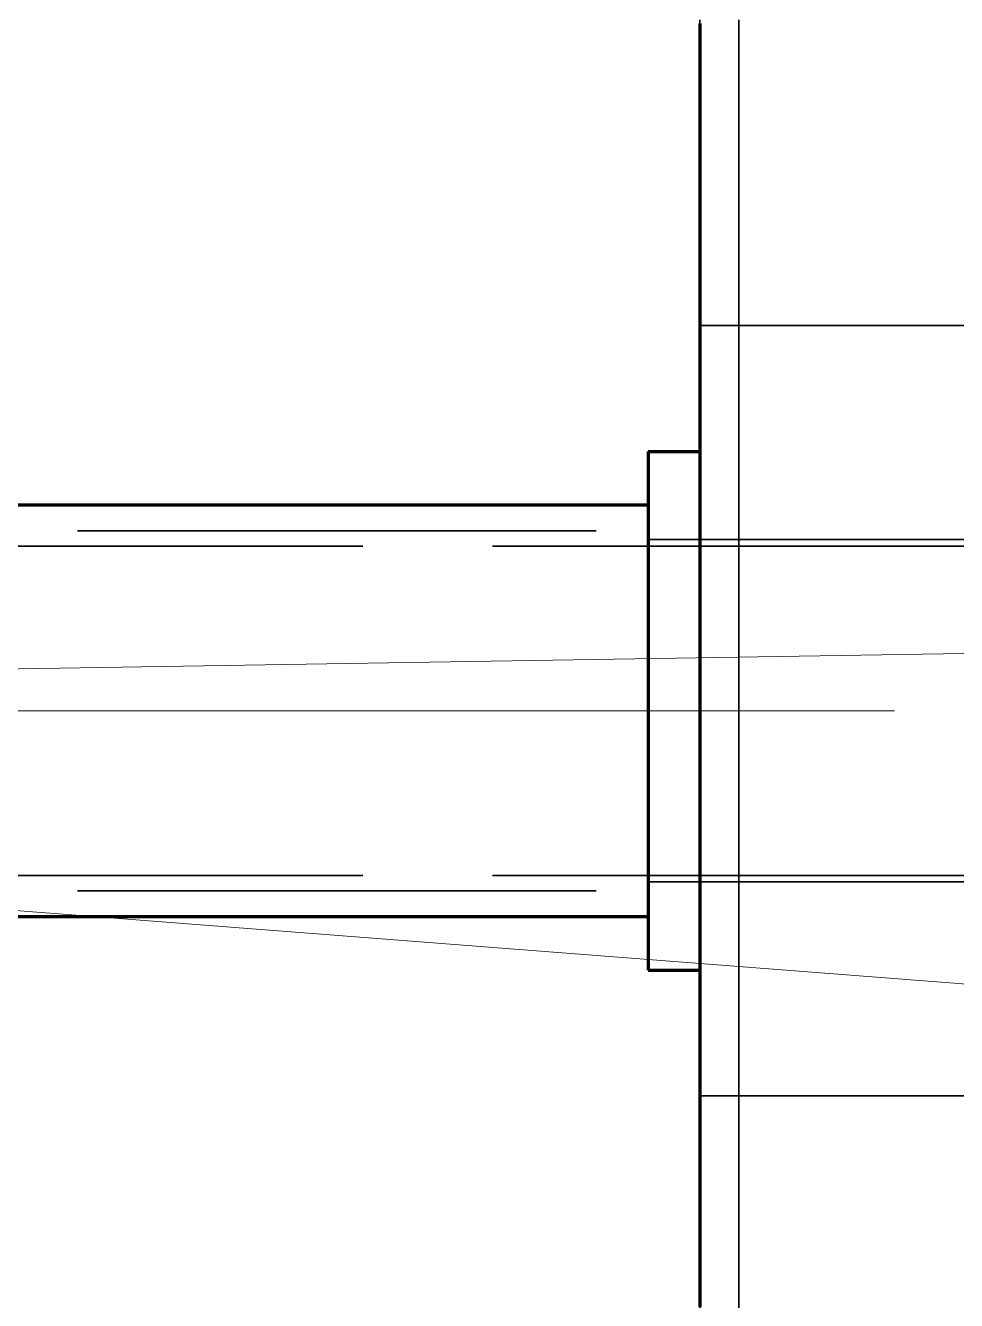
# Model space of a CAD drawing. Header units: millimetres. Extents: x 0 to 2382, y 0 to 420.
# Drawn here: x 176.4 to 183.58, y 225.45 to 235.28 of the extents above; entities that cross this region are included whole.
import ezdxf

# ---------------------------------------------------------------- set-up
doc = ezdxf.new("R2010")
doc.units = ezdxf.units.MM
doc.linetypes.add('IRAM-E-TRAZOS', pattern=[5, 4, -1])
doc.linetypes.add('IRAM-F-TRAZO-PUNTO', pattern=[20, 15, -2, 1, -2])
for name, color, linetype, lineweight in [('01-VISIBLE', 7, 'CONTINUOUS', 70), ('02-OCULTA', 4, 'IRAM-E-TRAZOS', 35), ('03-EJE', 1, 'IRAM-F-TRAZO-PUNTO', 18), ('08-FINA', 5, 'CONTINUOUS', 18)]:
    doc.layers.add(name, color=color, linetype=linetype, lineweight=lineweight)

msp = doc.modelspace()

# ---------------------------------------------------------------- linework, layer by layer
at = {"layer": '01-VISIBLE'}
for p, q in [((181.2, 232), (181.6, 232)), ((131.8, 231.5875), (181.2, 231.5875)), ((131.8, 228.4125), (181.2, 228.4125)), ((181.2, 228), (181.6, 228))]:
    msp.add_line(p, q, dxfattribs=at)
for points in [[(181.6, 235.3), (181.6, 235.2), (181.6, 235.1), (181.6, 235), (181.6, 234.9), (181.6, 234.8), (181.6, 234.7), (181.6, 234.6), (181.6, 234.5), (181.6, 234.4), (181.6, 234.3), (181.6, 234.2), (181.6, 234.1), (181.6, 234), (181.6, 233.9), (181.6, 233.8), (181.6, 233.7), (181.6, 233.6), (181.6, 233.5), (181.6, 233.4), (181.6, 233.3), (181.6, 233.2), (181.6, 233.1), (181.6, 233), (181.6, 232.9), (181.6, 232.8), (181.6, 232.7), (181.6, 232.6), (181.6, 232.5), (181.6, 232.4), (181.6, 232.3), (181.6, 232.2), (181.6, 232.1), (181.6, 232), (181.6, 231.9), (181.6, 231.8), (181.6, 231.7), (181.6, 231.6), (181.6, 231.5), (181.6, 231.4), (181.6, 231.3), (181.6, 231.2), (181.6, 231.1), (181.6, 231), (181.6, 230.9), (181.6, 230.8), (181.6, 230.7), (181.6, 230.6), (181.6, 230.5), (181.6, 230.4), (181.6, 230.3), (181.6, 230.2), (181.6, 230.1), (181.6, 230), (181.6, 229.9), (181.6, 229.8), (181.6, 229.7), (181.6, 229.6), (181.6, 229.5), (181.6, 229.4), (181.6, 229.3), (181.6, 229.2), (181.6, 229.1), (181.6, 229), (181.6, 228.9), (181.6, 228.8), (181.6, 228.7), (181.6, 228.6), (181.6, 228.5), (181.6, 228.4), (181.6, 228.3), (181.6, 228.2), (181.6, 228.1), (181.6, 228), (181.6, 227.9), (181.6, 227.8), (181.6, 227.7), (181.6, 227.6), (181.6, 227.5), (181.6, 227.4), (181.6, 227.3), (181.6, 227.2), (181.6, 227.1), (181.6, 227), (181.6, 226.9), (181.6, 226.8), (181.6, 226.7), (181.6, 226.6), (181.6, 226.5), (181.6, 226.4), (181.6, 226.3), (181.6, 226.2), (181.6, 226.1), (181.6, 226), (181.6, 225.9), (181.6, 225.8), (181.6, 225.7), (181.6, 225.6), (181.6, 225.5), (181.6, 225.4)], [(181.2, 232), (181.2, 231.95), (181.2, 231.9), (181.2, 231.85), (181.2, 231.8), (181.2, 231.75), (181.2, 231.7), (181.2, 231.65), (181.2, 231.6), (181.2, 231.55), (181.2, 231.5), (181.2, 231.45), (181.2, 231.4), (181.2, 231.35), (181.2, 231.3), (181.2, 231.25), (181.2, 231.2), (181.2, 231.15), (181.2, 231.1), (181.2, 231.05), (181.2, 231), (181.2, 230.95), (181.2, 230.9), (181.2, 230.85), (181.2, 230.8), (181.2, 230.75), (181.2, 230.7), (181.2, 230.65), (181.2, 230.6), (181.2, 230.55), (181.2, 230.5), (181.2, 230.45), (181.2, 230.4), (181.2, 230.35), (181.2, 230.3), (181.2, 230.25), (181.2, 230.2), (181.2, 230.15), (181.2, 230.1), (181.2, 230.05), (181.2, 230), (181.2, 229.95), (181.2, 229.9), (181.2, 229.85), (181.2, 229.8), (181.2, 229.75), (181.2, 229.7), (181.2, 229.65), (181.2, 229.6), (181.2, 229.55), (181.2, 229.5), (181.2, 229.45), (181.2, 229.4), (181.2, 229.35), (181.2, 229.3), (181.2, 229.25), (181.2, 229.2), (181.2, 229.15), (181.2, 229.1), (181.2, 229.05), (181.2, 229), (181.2, 228.95), (181.2, 228.9), (181.2, 228.85), (181.2, 228.8), (181.2, 228.75), (181.2, 228.7), (181.2, 228.65), (181.2, 228.6), (181.2, 228.55), (181.2, 228.5), (181.2, 228.45), (181.2, 228.4), (181.2, 228.35), (181.2, 228.3), (181.2, 228.25), (181.2, 228.2), (181.2, 228.15), (181.2, 228.1), (181.2, 228.05), (181.2, 228)]]:
    msp.add_lwpolyline(points, dxfattribs=at)
at = {"layer": '02-OCULTA'}
for p, q in [((181.6, 232.97), (184.475, 232.97)), ((131.8, 231.3875), (181.2, 231.3875)), ((125, 231.27), (188, 231.27)), ((181.2, 231.32), (181.6, 231.32)), ((181.6, 231.32), (187.6, 231.32)), ((125, 228.73), (188, 228.73)), ((181.2, 228.68), (181.6, 228.68)), ((181.6, 228.68), (187.6, 228.68)), ((131.8, 228.6125), (181.2, 228.6125)), ((181.6, 227.03), (184.475, 227.03))]:
    msp.add_line(p, q, dxfattribs=at)
for points in [[(181.6, 235.328), (181.6, 235.256), (181.6, 235.184), (181.6, 235.112), (181.6, 235.04), (181.6, 234.968), (181.6, 234.896), (181.6, 234.824), (181.6, 234.752), (181.6, 234.68), (181.6, 234.608), (181.6, 234.536), (181.6, 234.464), (181.6, 234.392), (181.6, 234.32), (181.6, 234.248), (181.6, 234.176), (181.6, 234.104), (181.6, 234.032), (181.6, 233.96), (181.6, 233.888), (181.6, 233.816), (181.6, 233.744), (181.6, 233.672), (181.6, 233.6), (181.6, 233.528), (181.6, 233.456), (181.6, 233.384), (181.6, 233.312), (181.6, 233.24), (181.6, 233.168), (181.6, 233.096), (181.6, 233.024), (181.6, 232.952), (181.6, 232.88), (181.6, 232.808), (181.6, 232.736), (181.6, 232.664), (181.6, 232.592), (181.6, 232.52), (181.6, 232.448), (181.6, 232.376), (181.6, 232.304), (181.6, 232.232), (181.6, 232.16), (181.6, 232.088), (181.6, 232.016), (181.6, 231.944), (181.6, 231.872), (181.6, 231.8), (181.6, 231.728), (181.6, 231.656), (181.6, 231.584), (181.6, 231.512), (181.6, 231.44), (181.6, 231.368), (181.6, 231.296), (181.6, 231.224), (181.6, 231.152), (181.6, 231.08), (181.6, 231.008), (181.6, 230.936), (181.6, 230.864), (181.6, 230.792), (181.6, 230.72), (181.6, 230.648), (181.6, 230.576), (181.6, 230.504), (181.6, 230.432), (181.6, 230.36), (181.6, 230.288), (181.6, 230.216), (181.6, 230.144), (181.6, 230.072), (181.6, 230), (181.6, 229.928), (181.6, 229.856), (181.6, 229.784), (181.6, 229.712), (181.6, 229.64), (181.6, 229.568), (181.6, 229.496), (181.6, 229.424), (181.6, 229.352), (181.6, 229.28), (181.6, 229.208), (181.6, 229.136), (181.6, 229.064), (181.6, 228.992), (181.6, 228.92), (181.6, 228.848), (181.6, 228.776), (181.6, 228.704), (181.6, 228.632), (181.6, 228.56), (181.6, 228.488), (181.6, 228.416), (181.6, 228.344), (181.6, 228.272), (181.6, 228.2), (181.6, 228.128), (181.6, 228.056), (181.6, 227.984), (181.6, 227.912), (181.6, 227.84), (181.6, 227.768), (181.6, 227.696), (181.6, 227.624), (181.6, 227.552), (181.6, 227.48), (181.6, 227.408), (181.6, 227.336), (181.6, 227.264), (181.6, 227.192), (181.6, 227.12), (181.6, 227.048), (181.6, 226.976), (181.6, 226.904), (181.6, 226.832), (181.6, 226.76), (181.6, 226.688), (181.6, 226.616), (181.6, 226.544), (181.6, 226.472), (181.6, 226.4), (181.6, 226.328), (181.6, 226.256), (181.6, 226.184), (181.6, 226.112), (181.6, 226.04), (181.6, 225.968), (181.6, 225.896), (181.6, 225.824), (181.6, 225.752), (181.6, 225.68), (181.6, 225.608), (181.6, 225.536), (181.6, 225.464), (181.6, 225.392)], [(181.6, 225.392), (181.6, 225.464), (181.6, 225.536), (181.6, 225.608), (181.6, 225.68), (181.6, 225.752), (181.6, 225.824), (181.6, 225.896), (181.6, 225.968), (181.6, 226.04), (181.6, 226.112), (181.6, 226.184), (181.6, 226.256), (181.6, 226.328), (181.6, 226.4), (181.6, 226.472), (181.6, 226.544), (181.6, 226.616), (181.6, 226.688), (181.6, 226.76), (181.6, 226.832), (181.6, 226.904), (181.6, 226.976), (181.6, 227.048), (181.6, 227.12), (181.6, 227.192), (181.6, 227.264), (181.6, 227.336), (181.6, 227.408), (181.6, 227.48), (181.6, 227.552), (181.6, 227.624), (181.6, 227.696), (181.6, 227.768), (181.6, 227.84), (181.6, 227.912), (181.6, 227.984), (181.6, 228.056), (181.6, 228.128), (181.6, 228.2), (181.6, 228.272), (181.6, 228.344), (181.6, 228.416), (181.6, 228.488), (181.6, 228.56), (181.6, 228.632), (181.6, 228.704), (181.6, 228.776), (181.6, 228.848), (181.6, 228.92), (181.6, 228.992), (181.6, 229.064), (181.6, 229.136), (181.6, 229.208), (181.6, 229.28), (181.6, 229.352), (181.6, 229.424), (181.6, 229.496), (181.6, 229.568), (181.6, 229.64), (181.6, 229.712), (181.6, 229.784), (181.6, 229.856), (181.6, 229.928), (181.6, 230), (181.6, 230.072), (181.6, 230.144), (181.6, 230.216), (181.6, 230.288), (181.6, 230.36), (181.6, 230.432), (181.6, 230.504), (181.6, 230.576), (181.6, 230.648), (181.6, 230.72), (181.6, 230.792), (181.6, 230.864), (181.6, 230.936), (181.6, 231.008), (181.6, 231.08), (181.6, 231.152), (181.6, 231.224), (181.6, 231.296), (181.6, 231.368), (181.6, 231.44), (181.6, 231.512), (181.6, 231.584), (181.6, 231.656), (181.6, 231.728), (181.6, 231.8), (181.6, 231.872), (181.6, 231.944), (181.6, 232.016), (181.6, 232.088), (181.6, 232.16), (181.6, 232.232), (181.6, 232.304), (181.6, 232.376), (181.6, 232.448), (181.6, 232.52), (181.6, 232.592), (181.6, 232.664), (181.6, 232.736), (181.6, 232.808), (181.6, 232.88), (181.6, 232.952), (181.6, 233.024), (181.6, 233.096), (181.6, 233.168), (181.6, 233.24), (181.6, 233.312), (181.6, 233.384), (181.6, 233.456), (181.6, 233.528), (181.6, 233.6), (181.6, 233.672), (181.6, 233.744), (181.6, 233.816), (181.6, 233.888), (181.6, 233.96), (181.6, 234.032), (181.6, 234.104), (181.6, 234.176), (181.6, 234.248), (181.6, 234.32), (181.6, 234.392), (181.6, 234.464), (181.6, 234.536), (181.6, 234.608), (181.6, 234.68), (181.6, 234.752), (181.6, 234.824), (181.6, 234.896), (181.6, 234.968), (181.6, 235.04), (181.6, 235.112), (181.6, 235.184), (181.6, 235.256), (181.6, 235.328)], [(181.6, 225.4), (181.6, 225.5), (181.6, 225.6), (181.6, 225.7), (181.6, 225.8), (181.6, 225.9), (181.6, 226), (181.6, 226.1), (181.6, 226.2), (181.6, 226.3), (181.6, 226.4), (181.6, 226.5), (181.6, 226.6), (181.6, 226.7), (181.6, 226.8), (181.6, 226.9), (181.6, 227), (181.6, 227.1), (181.6, 227.2), (181.6, 227.3), (181.6, 227.4), (181.6, 227.5), (181.6, 227.6), (181.6, 227.7), (181.6, 227.8), (181.6, 227.9), (181.6, 228), (181.6, 228.1), (181.6, 228.2), (181.6, 228.3), (181.6, 228.4), (181.6, 228.5), (181.6, 228.6), (181.6, 228.7), (181.6, 228.8), (181.6, 228.9), (181.6, 229), (181.6, 229.1), (181.6, 229.2), (181.6, 229.3), (181.6, 229.4), (181.6, 229.5), (181.6, 229.6), (181.6, 229.7), (181.6, 229.8), (181.6, 229.9), (181.6, 230), (181.6, 230.1), (181.6, 230.2), (181.6, 230.3), (181.6, 230.4), (181.6, 230.5), (181.6, 230.6), (181.6, 230.7), (181.6, 230.8), (181.6, 230.9), (181.6, 231), (181.6, 231.1), (181.6, 231.2), (181.6, 231.3), (181.6, 231.4), (181.6, 231.5), (181.6, 231.6), (181.6, 231.7), (181.6, 231.8), (181.6, 231.9), (181.6, 232), (181.6, 232.1), (181.6, 232.2), (181.6, 232.3), (181.6, 232.4), (181.6, 232.5), (181.6, 232.6), (181.6, 232.7), (181.6, 232.8), (181.6, 232.9), (181.6, 233), (181.6, 233.1), (181.6, 233.2), (181.6, 233.3), (181.6, 233.4), (181.6, 233.5), (181.6, 233.6), (181.6, 233.7), (181.6, 233.8), (181.6, 233.9), (181.6, 234), (181.6, 234.1), (181.6, 234.2), (181.6, 234.3), (181.6, 234.4), (181.6, 234.5), (181.6, 234.6), (181.6, 234.7), (181.6, 234.8), (181.6, 234.9), (181.6, 235), (181.6, 235.1), (181.6, 235.2), (181.6, 235.3)], [(181.9, 235.328), (181.9, 235.256), (181.9, 235.184), (181.9, 235.112), (181.9, 235.04), (181.9, 234.968), (181.9, 234.896), (181.9, 234.824), (181.9, 234.752), (181.9, 234.68), (181.9, 234.608), (181.9, 234.536), (181.9, 234.464), (181.9, 234.392), (181.9, 234.32), (181.9, 234.248), (181.9, 234.176), (181.9, 234.104), (181.9, 234.032), (181.9, 233.96), (181.9, 233.888), (181.9, 233.816), (181.9, 233.744), (181.9, 233.672), (181.9, 233.6), (181.9, 233.528), (181.9, 233.456), (181.9, 233.384), (181.9, 233.312), (181.9, 233.24), (181.9, 233.168), (181.9, 233.096), (181.9, 233.024), (181.9, 232.952), (181.9, 232.88), (181.9, 232.808), (181.9, 232.736), (181.9, 232.664), (181.9, 232.592), (181.9, 232.52), (181.9, 232.448), (181.9, 232.376), (181.9, 232.304), (181.9, 232.232), (181.9, 232.16), (181.9, 232.088), (181.9, 232.016), (181.9, 231.944), (181.9, 231.872), (181.9, 231.8), (181.9, 231.728), (181.9, 231.656), (181.9, 231.584), (181.9, 231.512), (181.9, 231.44), (181.9, 231.368), (181.9, 231.296), (181.9, 231.224), (181.9, 231.152), (181.9, 231.08), (181.9, 231.008), (181.9, 230.936), (181.9, 230.864), (181.9, 230.792), (181.9, 230.72), (181.9, 230.648), (181.9, 230.576), (181.9, 230.504), (181.9, 230.432), (181.9, 230.36), (181.9, 230.288), (181.9, 230.216), (181.9, 230.144), (181.9, 230.072), (181.9, 230), (181.9, 229.928), (181.9, 229.856), (181.9, 229.784), (181.9, 229.712), (181.9, 229.64), (181.9, 229.568), (181.9, 229.496), (181.9, 229.424), (181.9, 229.352), (181.9, 229.28), (181.9, 229.208), (181.9, 229.136), (181.9, 229.064), (181.9, 228.992), (181.9, 228.92), (181.9, 228.848), (181.9, 228.776), (181.9, 228.704), (181.9, 228.632), (181.9, 228.56), (181.9, 228.488), (181.9, 228.416), (181.9, 228.344), (181.9, 228.272), (181.9, 228.2), (181.9, 228.128), (181.9, 228.056), (181.9, 227.984), (181.9, 227.912), (181.9, 227.84), (181.9, 227.768), (181.9, 227.696), (181.9, 227.624), (181.9, 227.552), (181.9, 227.48), (181.9, 227.408), (181.9, 227.336), (181.9, 227.264), (181.9, 227.192), (181.9, 227.12), (181.9, 227.048), (181.9, 226.976), (181.9, 226.904), (181.9, 226.832), (181.9, 226.76), (181.9, 226.688), (181.9, 226.616), (181.9, 226.544), (181.9, 226.472), (181.9, 226.4), (181.9, 226.328), (181.9, 226.256), (181.9, 226.184), (181.9, 226.112), (181.9, 226.04), (181.9, 225.968), (181.9, 225.896), (181.9, 225.824), (181.9, 225.752), (181.9, 225.68), (181.9, 225.608), (181.9, 225.536), (181.9, 225.464), (181.9, 225.392)], [(181.9, 225.392), (181.9, 225.464), (181.9, 225.536), (181.9, 225.608), (181.9, 225.68), (181.9, 225.752), (181.9, 225.824), (181.9, 225.896), (181.9, 225.968), (181.9, 226.04), (181.9, 226.112), (181.9, 226.184), (181.9, 226.256), (181.9, 226.328), (181.9, 226.4), (181.9, 226.472), (181.9, 226.544), (181.9, 226.616), (181.9, 226.688), (181.9, 226.76), (181.9, 226.832), (181.9, 226.904), (181.9, 226.976), (181.9, 227.048), (181.9, 227.12), (181.9, 227.192), (181.9, 227.264), (181.9, 227.336), (181.9, 227.408), (181.9, 227.48), (181.9, 227.552), (181.9, 227.624), (181.9, 227.696), (181.9, 227.768), (181.9, 227.84), (181.9, 227.912), (181.9, 227.984), (181.9, 228.056), (181.9, 228.128), (181.9, 228.2), (181.9, 228.272), (181.9, 228.344), (181.9, 228.416), (181.9, 228.488), (181.9, 228.56), (181.9, 228.632), (181.9, 228.704), (181.9, 228.776), (181.9, 228.848), (181.9, 228.92), (181.9, 228.992), (181.9, 229.064), (181.9, 229.136), (181.9, 229.208), (181.9, 229.28), (181.9, 229.352), (181.9, 229.424), (181.9, 229.496), (181.9, 229.568), (181.9, 229.64), (181.9, 229.712), (181.9, 229.784), (181.9, 229.856), (181.9, 229.928), (181.9, 230), (181.9, 230.072), (181.9, 230.144), (181.9, 230.216), (181.9, 230.288), (181.9, 230.36), (181.9, 230.432), (181.9, 230.504), (181.9, 230.576), (181.9, 230.648), (181.9, 230.72), (181.9, 230.792), (181.9, 230.864), (181.9, 230.936), (181.9, 231.008), (181.9, 231.08), (181.9, 231.152), (181.9, 231.224), (181.9, 231.296), (181.9, 231.368), (181.9, 231.44), (181.9, 231.512), (181.9, 231.584), (181.9, 231.656), (181.9, 231.728), (181.9, 231.8), (181.9, 231.872), (181.9, 231.944), (181.9, 232.016), (181.9, 232.088), (181.9, 232.16), (181.9, 232.232), (181.9, 232.304), (181.9, 232.376), (181.9, 232.448), (181.9, 232.52), (181.9, 232.592), (181.9, 232.664), (181.9, 232.736), (181.9, 232.808), (181.9, 232.88), (181.9, 232.952), (181.9, 233.024), (181.9, 233.096), (181.9, 233.168), (181.9, 233.24), (181.9, 233.312), (181.9, 233.384), (181.9, 233.456), (181.9, 233.528), (181.9, 233.6), (181.9, 233.672), (181.9, 233.744), (181.9, 233.816), (181.9, 233.888), (181.9, 233.96), (181.9, 234.032), (181.9, 234.104), (181.9, 234.176), (181.9, 234.248), (181.9, 234.32), (181.9, 234.392), (181.9, 234.464), (181.9, 234.536), (181.9, 234.608), (181.9, 234.68), (181.9, 234.752), (181.9, 234.824), (181.9, 234.896), (181.9, 234.968), (181.9, 235.04), (181.9, 235.112), (181.9, 235.184), (181.9, 235.256), (181.9, 235.328)], [(181.9, 235.325), (181.9, 235.254), (181.9, 235.183), (181.9, 235.112), (181.9, 235.041), (181.9, 234.97), (181.9, 234.899), (181.9, 234.828), (181.9, 234.757), (181.9, 234.686), (181.9, 234.615), (181.9, 234.544), (181.9, 234.473), (181.9, 234.402), (181.9, 234.331), (181.9, 234.26), (181.9, 234.189), (181.9, 234.118), (181.9, 234.047), (181.9, 233.976), (181.9, 233.905), (181.9, 233.834), (181.9, 233.763), (181.9, 233.692), (181.9, 233.621), (181.9, 233.55), (181.9, 233.479), (181.9, 233.408), (181.9, 233.337), (181.9, 233.266), (181.9, 233.195), (181.9, 233.124), (181.9, 233.053), (181.9, 232.982), (181.9, 232.911), (181.9, 232.84), (181.9, 232.769), (181.9, 232.698), (181.9, 232.627), (181.9, 232.556), (181.9, 232.485), (181.9, 232.414), (181.9, 232.343), (181.9, 232.272), (181.9, 232.201), (181.9, 232.13), (181.9, 232.059), (181.9, 231.988), (181.9, 231.917), (181.9, 231.846), (181.9, 231.775), (181.9, 231.704), (181.9, 231.633), (181.9, 231.562), (181.9, 231.491), (181.9, 231.42), (181.9, 231.349), (181.9, 231.278), (181.9, 231.207), (181.9, 231.136), (181.9, 231.065), (181.9, 230.994), (181.9, 230.923), (181.9, 230.852), (181.9, 230.781), (181.9, 230.71), (181.9, 230.639), (181.9, 230.568), (181.9, 230.497), (181.9, 230.426), (181.9, 230.355), (181.9, 230.284), (181.9, 230.213), (181.9, 230.142), (181.9, 230.071), (181.9, 230), (181.9, 229.929), (181.9, 229.858), (181.9, 229.787), (181.9, 229.716), (181.9, 229.645), (181.9, 229.574), (181.9, 229.503), (181.9, 229.432), (181.9, 229.361), (181.9, 229.29), (181.9, 229.219), (181.9, 229.148), (181.9, 229.077), (181.9, 229.006), (181.9, 228.935), (181.9, 228.864), (181.9, 228.793), (181.9, 228.722), (181.9, 228.651), (181.9, 228.58), (181.9, 228.509), (181.9, 228.438), (181.9, 228.367), (181.9, 228.296), (181.9, 228.225), (181.9, 228.154), (181.9, 228.083), (181.9, 228.012), (181.9, 227.941), (181.9, 227.87), (181.9, 227.799), (181.9, 227.728), (181.9, 227.657), (181.9, 227.586), (181.9, 227.515), (181.9, 227.444), (181.9, 227.373), (181.9, 227.302), (181.9, 227.231), (181.9, 227.16), (181.9, 227.089), (181.9, 227.018), (181.9, 226.947), (181.9, 226.876), (181.9, 226.805), (181.9, 226.734), (181.9, 226.663), (181.9, 226.592), (181.9, 226.521), (181.9, 226.45), (181.9, 226.379), (181.9, 226.308), (181.9, 226.237), (181.9, 226.166), (181.9, 226.095), (181.9, 226.024), (181.9, 225.953), (181.9, 225.882), (181.9, 225.811), (181.9, 225.74), (181.9, 225.669), (181.9, 225.598), (181.9, 225.527), (181.9, 225.456), (181.9, 225.385)], [(181.9, 225.385), (181.9, 225.456), (181.9, 225.527), (181.9, 225.598), (181.9, 225.669), (181.9, 225.74), (181.9, 225.811), (181.9, 225.882), (181.9, 225.953), (181.9, 226.024), (181.9, 226.095), (181.9, 226.166), (181.9, 226.237), (181.9, 226.308), (181.9, 226.379), (181.9, 226.45), (181.9, 226.521), (181.9, 226.592), (181.9, 226.663), (181.9, 226.734), (181.9, 226.805), (181.9, 226.876), (181.9, 226.947), (181.9, 227.018), (181.9, 227.089), (181.9, 227.16), (181.9, 227.231), (181.9, 227.302), (181.9, 227.373), (181.9, 227.444), (181.9, 227.515), (181.9, 227.586), (181.9, 227.657), (181.9, 227.728), (181.9, 227.799), (181.9, 227.87), (181.9, 227.941), (181.9, 228.012), (181.9, 228.083), (181.9, 228.154), (181.9, 228.225), (181.9, 228.296), (181.9, 228.367), (181.9, 228.438), (181.9, 228.509), (181.9, 228.58), (181.9, 228.651), (181.9, 228.722), (181.9, 228.793), (181.9, 228.864), (181.9, 228.935), (181.9, 229.006), (181.9, 229.077), (181.9, 229.148), (181.9, 229.219), (181.9, 229.29), (181.9, 229.361), (181.9, 229.432), (181.9, 229.503), (181.9, 229.574), (181.9, 229.645), (181.9, 229.716), (181.9, 229.787), (181.9, 229.858), (181.9, 229.929), (181.9, 230), (181.9, 230.071), (181.9, 230.142), (181.9, 230.213), (181.9, 230.284), (181.9, 230.355), (181.9, 230.426), (181.9, 230.497), (181.9, 230.568), (181.9, 230.639), (181.9, 230.71), (181.9, 230.781), (181.9, 230.852), (181.9, 230.923), (181.9, 230.994), (181.9, 231.065), (181.9, 231.136), (181.9, 231.207), (181.9, 231.278), (181.9, 231.349), (181.9, 231.42), (181.9, 231.491), (181.9, 231.562), (181.9, 231.633), (181.9, 231.704), (181.9, 231.775), (181.9, 231.846), (181.9, 231.917), (181.9, 231.988), (181.9, 232.059), (181.9, 232.13), (181.9, 232.201), (181.9, 232.272), (181.9, 232.343), (181.9, 232.414), (181.9, 232.485), (181.9, 232.556), (181.9, 232.627), (181.9, 232.698), (181.9, 232.769), (181.9, 232.84), (181.9, 232.911), (181.9, 232.982), (181.9, 233.053), (181.9, 233.124), (181.9, 233.195), (181.9, 233.266), (181.9, 233.337), (181.9, 233.408), (181.9, 233.479), (181.9, 233.55), (181.9, 233.621), (181.9, 233.692), (181.9, 233.763), (181.9, 233.834), (181.9, 233.905), (181.9, 233.976), (181.9, 234.047), (181.9, 234.118), (181.9, 234.189), (181.9, 234.26), (181.9, 234.331), (181.9, 234.402), (181.9, 234.473), (181.9, 234.544), (181.9, 234.615), (181.9, 234.686), (181.9, 234.757), (181.9, 234.828), (181.9, 234.899), (181.9, 234.97), (181.9, 235.041), (181.9, 235.112), (181.9, 235.183), (181.9, 235.254), (181.9, 235.325)], [(181.6, 232.97), (181.6, 232.9197), (181.6, 232.8693), (181.6, 232.819), (181.6, 232.7686), (181.6, 232.7183), (181.6, 232.668), (181.6, 232.6176), (181.6, 232.5673), (181.6, 232.5169), (181.6, 232.4666), (181.6, 232.4163), (181.6, 232.3659), (181.6, 232.3156), (181.6, 232.2653), (181.6, 232.2149), (181.6, 232.1646), (181.6, 232.1142), (181.6, 232.0639), (181.6, 232.0136), (181.6, 231.9632), (181.6, 231.9129), (181.6, 231.8625), (181.6, 231.8122), (181.6, 231.7619), (181.6, 231.7115), (181.6, 231.6612), (181.6, 231.6108), (181.6, 231.5605), (181.6, 231.5102), (181.6, 231.4598), (181.6, 231.4095), (181.6, 231.3592), (181.6, 231.3088), (181.6, 231.2585), (181.6, 231.2081), (181.6, 231.1578), (181.6, 231.1075), (181.6, 231.0571), (181.6, 231.0068), (181.6, 230.9564), (181.6, 230.9061), (181.6, 230.8558), (181.6, 230.8054), (181.6, 230.7551), (181.6, 230.7047), (181.6, 230.6544), (181.6, 230.6041), (181.6, 230.5537), (181.6, 230.5034), (181.6, 230.4531), (181.6, 230.4027), (181.6, 230.3524), (181.6, 230.302), (181.6, 230.2517), (181.6, 230.2014), (181.6, 230.151), (181.6, 230.1007), (181.6, 230.0503), (181.6, 230), (181.6, 229.9497), (181.6, 229.8993), (181.6, 229.849), (181.6, 229.7986), (181.6, 229.7483), (181.6, 229.698), (181.6, 229.6476), (181.6, 229.5973), (181.6, 229.5469), (181.6, 229.4966), (181.6, 229.4463), (181.6, 229.3959), (181.6, 229.3456), (181.6, 229.2953), (181.6, 229.2449), (181.6, 229.1946), (181.6, 229.1442), (181.6, 229.0939), (181.6, 229.0436), (181.6, 228.9932), (181.6, 228.9429), (181.6, 228.8925), (181.6, 228.8422), (181.6, 228.7919), (181.6, 228.7415), (181.6, 228.6912), (181.6, 228.6408), (181.6, 228.5905), (181.6, 228.5402), (181.6, 228.4898), (181.6, 228.4395), (181.6, 228.3892), (181.6, 228.3388), (181.6, 228.2885), (181.6, 228.2381), (181.6, 228.1878), (181.6, 228.1375), (181.6, 228.0871), (181.6, 228.0368), (181.6, 227.9864), (181.6, 227.9361), (181.6, 227.8858), (181.6, 227.8354), (181.6, 227.7851), (181.6, 227.7347), (181.6, 227.6844), (181.6, 227.6341), (181.6, 227.5837), (181.6, 227.5334), (181.6, 227.4831), (181.6, 227.4327), (181.6, 227.3824), (181.6, 227.332), (181.6, 227.2817), (181.6, 227.2314), (181.6, 227.181), (181.6, 227.1307), (181.6, 227.0803), (181.6, 227.03)], [(181.6, 227.03), (181.6, 227.0803), (181.6, 227.1307), (181.6, 227.181), (181.6, 227.2314), (181.6, 227.2817), (181.6, 227.332), (181.6, 227.3824), (181.6, 227.4327), (181.6, 227.4831), (181.6, 227.5334), (181.6, 227.5837), (181.6, 227.6341), (181.6, 227.6844), (181.6, 227.7347), (181.6, 227.7851), (181.6, 227.8354), (181.6, 227.8858), (181.6, 227.9361), (181.6, 227.9864), (181.6, 228.0368), (181.6, 228.0871), (181.6, 228.1375), (181.6, 228.1878), (181.6, 228.2381), (181.6, 228.2885), (181.6, 228.3388), (181.6, 228.3892), (181.6, 228.4395), (181.6, 228.4898), (181.6, 228.5402), (181.6, 228.5905), (181.6, 228.6408), (181.6, 228.6912), (181.6, 228.7415), (181.6, 228.7919), (181.6, 228.8422), (181.6, 228.8925), (181.6, 228.9429), (181.6, 228.9932), (181.6, 229.0436), (181.6, 229.0939), (181.6, 229.1442), (181.6, 229.1946), (181.6, 229.2449), (181.6, 229.2953), (181.6, 229.3456), (181.6, 229.3959), (181.6, 229.4463), (181.6, 229.4966), (181.6, 229.5469), (181.6, 229.5973), (181.6, 229.6476), (181.6, 229.698), (181.6, 229.7483), (181.6, 229.7986), (181.6, 229.849), (181.6, 229.8993), (181.6, 229.9497), (181.6, 230), (181.6, 230.0503), (181.6, 230.1007), (181.6, 230.151), (181.6, 230.2014), (181.6, 230.2517), (181.6, 230.302), (181.6, 230.3524), (181.6, 230.4027), (181.6, 230.4531), (181.6, 230.5034), (181.6, 230.5537), (181.6, 230.6041), (181.6, 230.6544), (181.6, 230.7047), (181.6, 230.7551), (181.6, 230.8054), (181.6, 230.8558), (181.6, 230.9061), (181.6, 230.9564), (181.6, 231.0068), (181.6, 231.0571), (181.6, 231.1075), (181.6, 231.1578), (181.6, 231.2081), (181.6, 231.2585), (181.6, 231.3088), (181.6, 231.3592), (181.6, 231.4095), (181.6, 231.4598), (181.6, 231.5102), (181.6, 231.5605), (181.6, 231.6108), (181.6, 231.6612), (181.6, 231.7115), (181.6, 231.7619), (181.6, 231.8122), (181.6, 231.8625), (181.6, 231.9129), (181.6, 231.9632), (181.6, 232.0136), (181.6, 232.0639), (181.6, 232.1142), (181.6, 232.1646), (181.6, 232.2149), (181.6, 232.2653), (181.6, 232.3156), (181.6, 232.3659), (181.6, 232.4163), (181.6, 232.4666), (181.6, 232.5169), (181.6, 232.5673), (181.6, 232.6176), (181.6, 232.668), (181.6, 232.7183), (181.6, 232.7686), (181.6, 232.819), (181.6, 232.8693), (181.6, 232.9197), (181.6, 232.97)], [(181.2, 228), (181.2, 228.05), (181.2, 228.1), (181.2, 228.15), (181.2, 228.2), (181.2, 228.25), (181.2, 228.3), (181.2, 228.35), (181.2, 228.4), (181.2, 228.45), (181.2, 228.5), (181.2, 228.55), (181.2, 228.6), (181.2, 228.65), (181.2, 228.7), (181.2, 228.75), (181.2, 228.8), (181.2, 228.85), (181.2, 228.9), (181.2, 228.95), (181.2, 229), (181.2, 229.05), (181.2, 229.1), (181.2, 229.15), (181.2, 229.2), (181.2, 229.25), (181.2, 229.3), (181.2, 229.35), (181.2, 229.4), (181.2, 229.45), (181.2, 229.5), (181.2, 229.55), (181.2, 229.6), (181.2, 229.65), (181.2, 229.7), (181.2, 229.75), (181.2, 229.8), (181.2, 229.85), (181.2, 229.9), (181.2, 229.95), (181.2, 230), (181.2, 230.05), (181.2, 230.1), (181.2, 230.15), (181.2, 230.2), (181.2, 230.25), (181.2, 230.3), (181.2, 230.35), (181.2, 230.4), (181.2, 230.45), (181.2, 230.5), (181.2, 230.55), (181.2, 230.6), (181.2, 230.65), (181.2, 230.7), (181.2, 230.75), (181.2, 230.8), (181.2, 230.85), (181.2, 230.9), (181.2, 230.95), (181.2, 231), (181.2, 231.05), (181.2, 231.1), (181.2, 231.15), (181.2, 231.2), (181.2, 231.25), (181.2, 231.3), (181.2, 231.35), (181.2, 231.4), (181.2, 231.45), (181.2, 231.5), (181.2, 231.55), (181.2, 231.6), (181.2, 231.65), (181.2, 231.7), (181.2, 231.75), (181.2, 231.8), (181.2, 231.85), (181.2, 231.9), (181.2, 231.95), (181.2, 232)], [(181.6, 232), (181.6, 231.95), (181.6, 231.9), (181.6, 231.85), (181.6, 231.8), (181.6, 231.75), (181.6, 231.7), (181.6, 231.65), (181.6, 231.6), (181.6, 231.55), (181.6, 231.5), (181.6, 231.45), (181.6, 231.4), (181.6, 231.35), (181.6, 231.3), (181.6, 231.25), (181.6, 231.2), (181.6, 231.15), (181.6, 231.1), (181.6, 231.05), (181.6, 231), (181.6, 230.95), (181.6, 230.9), (181.6, 230.85), (181.6, 230.8), (181.6, 230.75), (181.6, 230.7), (181.6, 230.65), (181.6, 230.6), (181.6, 230.55), (181.6, 230.5), (181.6, 230.45), (181.6, 230.4), (181.6, 230.35), (181.6, 230.3), (181.6, 230.25), (181.6, 230.2), (181.6, 230.15), (181.6, 230.1), (181.6, 230.05), (181.6, 230), (181.6, 229.95), (181.6, 229.9), (181.6, 229.85), (181.6, 229.8), (181.6, 229.75), (181.6, 229.7), (181.6, 229.65), (181.6, 229.6), (181.6, 229.55), (181.6, 229.5), (181.6, 229.45), (181.6, 229.4), (181.6, 229.35), (181.6, 229.3), (181.6, 229.25), (181.6, 229.2), (181.6, 229.15), (181.6, 229.1), (181.6, 229.05), (181.6, 229), (181.6, 228.95), (181.6, 228.9), (181.6, 228.85), (181.6, 228.8), (181.6, 228.75), (181.6, 228.7), (181.6, 228.65), (181.6, 228.6), (181.6, 228.55), (181.6, 228.5), (181.6, 228.45), (181.6, 228.4), (181.6, 228.35), (181.6, 228.3), (181.6, 228.25), (181.6, 228.2), (181.6, 228.15), (181.6, 228.1), (181.6, 228.05), (181.6, 228)], [(181.6, 228), (181.6, 228.05), (181.6, 228.1), (181.6, 228.15), (181.6, 228.2), (181.6, 228.25), (181.6, 228.3), (181.6, 228.35), (181.6, 228.4), (181.6, 228.45), (181.6, 228.5), (181.6, 228.55), (181.6, 228.6), (181.6, 228.65), (181.6, 228.7), (181.6, 228.75), (181.6, 228.8), (181.6, 228.85), (181.6, 228.9), (181.6, 228.95), (181.6, 229), (181.6, 229.05), (181.6, 229.1), (181.6, 229.15), (181.6, 229.2), (181.6, 229.25), (181.6, 229.3), (181.6, 229.35), (181.6, 229.4), (181.6, 229.45), (181.6, 229.5), (181.6, 229.55), (181.6, 229.6), (181.6, 229.65), (181.6, 229.7), (181.6, 229.75), (181.6, 229.8), (181.6, 229.85), (181.6, 229.9), (181.6, 229.95), (181.6, 230), (181.6, 230.05), (181.6, 230.1), (181.6, 230.15), (181.6, 230.2), (181.6, 230.25), (181.6, 230.3), (181.6, 230.35), (181.6, 230.4), (181.6, 230.45), (181.6, 230.5), (181.6, 230.55), (181.6, 230.6), (181.6, 230.65), (181.6, 230.7), (181.6, 230.75), (181.6, 230.8), (181.6, 230.85), (181.6, 230.9), (181.6, 230.95), (181.6, 231), (181.6, 231.05), (181.6, 231.1), (181.6, 231.15), (181.6, 231.2), (181.6, 231.25), (181.6, 231.3), (181.6, 231.35), (181.6, 231.4), (181.6, 231.45), (181.6, 231.5), (181.6, 231.55), (181.6, 231.6), (181.6, 231.65), (181.6, 231.7), (181.6, 231.75), (181.6, 231.8), (181.6, 231.85), (181.6, 231.9), (181.6, 231.95), (181.6, 232)], [(181.2, 231.5875), (181.2, 231.5371), (181.2, 231.4867), (181.2, 231.4363), (181.2, 231.3859), (181.2, 231.3355), (181.2, 231.2851), (181.2, 231.2347), (181.2, 231.1843), (181.2, 231.1339), (181.2, 231.0835), (181.2, 231.0331), (181.2, 230.9827), (181.2, 230.9323), (181.2, 230.8819), (181.2, 230.8315), (181.2, 230.7812), (181.2, 230.7308), (181.2, 230.6804), (181.2, 230.63), (181.2, 230.5796), (181.2, 230.5292), (181.2, 230.4788), (181.2, 230.4284), (181.2, 230.378), (181.2, 230.3276), (181.2, 230.2772), (181.2, 230.2268), (181.2, 230.1764), (181.2, 230.126), (181.2, 230.0756), (181.2, 230.0252), (181.2, 229.9748), (181.2, 229.9244), (181.2, 229.874), (181.2, 229.8236), (181.2, 229.7732), (181.2, 229.7228), (181.2, 229.6724), (181.2, 229.622), (181.2, 229.5716), (181.2, 229.5212), (181.2, 229.4708), (181.2, 229.4204), (181.2, 229.37), (181.2, 229.3196), (181.2, 229.2692), (181.2, 229.2188), (181.2, 229.1685), (181.2, 229.1181), (181.2, 229.0677), (181.2, 229.0173), (181.2, 228.9669), (181.2, 228.9165), (181.2, 228.8661), (181.2, 228.8157), (181.2, 228.7653), (181.2, 228.7149), (181.2, 228.6645), (181.2, 228.6141), (181.2, 228.5637), (181.2, 228.5133), (181.2, 228.4629), (181.2, 228.4125)], [(181.2, 228.4125), (181.2, 228.4629), (181.2, 228.5133), (181.2, 228.5637), (181.2, 228.6141), (181.2, 228.6645), (181.2, 228.7149), (181.2, 228.7653), (181.2, 228.8157), (181.2, 228.8661), (181.2, 228.9165), (181.2, 228.9669), (181.2, 229.0173), (181.2, 229.0677), (181.2, 229.1181), (181.2, 229.1685), (181.2, 229.2188), (181.2, 229.2692), (181.2, 229.3196), (181.2, 229.37), (181.2, 229.4204), (181.2, 229.4708), (181.2, 229.5212), (181.2, 229.5716), (181.2, 229.622), (181.2, 229.6724), (181.2, 229.7228), (181.2, 229.7732), (181.2, 229.8236), (181.2, 229.874), (181.2, 229.9244), (181.2, 229.9748), (181.2, 230.0252), (181.2, 230.0756), (181.2, 230.126), (181.2, 230.1764), (181.2, 230.2268), (181.2, 230.2772), (181.2, 230.3276), (181.2, 230.378), (181.2, 230.4284), (181.2, 230.4788), (181.2, 230.5292), (181.2, 230.5796), (181.2, 230.63), (181.2, 230.6804), (181.2, 230.7308), (181.2, 230.7812), (181.2, 230.8315), (181.2, 230.8819), (181.2, 230.9323), (181.2, 230.9827), (181.2, 231.0331), (181.2, 231.0835), (181.2, 231.1339), (181.2, 231.1843), (181.2, 231.2347), (181.2, 231.2851), (181.2, 231.3355), (181.2, 231.3859), (181.2, 231.4363), (181.2, 231.4867), (181.2, 231.5371), (181.2, 231.5875)], [(181.2, 231.3875), (181.2, 231.337), (181.2, 231.2866), (181.2, 231.2361), (181.2, 231.1857), (181.2, 231.1352), (181.2, 231.0848), (181.2, 231.0343), (181.2, 230.9839), (181.2, 230.9334), (181.2, 230.883), (181.2, 230.8325), (181.2, 230.782), (181.2, 230.7316), (181.2, 230.6811), (181.2, 230.6307), (181.2, 230.5802), (181.2, 230.5298), (181.2, 230.4793), (181.2, 230.4289), (181.2, 230.3784), (181.2, 230.328), (181.2, 230.2775), (181.2, 230.227), (181.2, 230.1766), (181.2, 230.1261), (181.2, 230.0757), (181.2, 230.0252), (181.2, 229.9748), (181.2, 229.9243), (181.2, 229.8739), (181.2, 229.8234), (181.2, 229.773), (181.2, 229.7225), (181.2, 229.672), (181.2, 229.6216), (181.2, 229.5711), (181.2, 229.5207), (181.2, 229.4702), (181.2, 229.4198), (181.2, 229.3693), (181.2, 229.3189), (181.2, 229.2684), (181.2, 229.218), (181.2, 229.1675), (181.2, 229.117), (181.2, 229.0666), (181.2, 229.0161), (181.2, 228.9657), (181.2, 228.9152), (181.2, 228.8648), (181.2, 228.8143), (181.2, 228.7639), (181.2, 228.7134), (181.2, 228.663), (181.2, 228.6125)], [(181.2, 228.6125), (181.2, 228.663), (181.2, 228.7134), (181.2, 228.7639), (181.2, 228.8143), (181.2, 228.8648), (181.2, 228.9152), (181.2, 228.9657), (181.2, 229.0161), (181.2, 229.0666), (181.2, 229.117), (181.2, 229.1675), (181.2, 229.218), (181.2, 229.2684), (181.2, 229.3189), (181.2, 229.3693), (181.2, 229.4198), (181.2, 229.4702), (181.2, 229.5207), (181.2, 229.5711), (181.2, 229.6216), (181.2, 229.672), (181.2, 229.7225), (181.2, 229.773), (181.2, 229.8234), (181.2, 229.8739), (181.2, 229.9243), (181.2, 229.9748), (181.2, 230.0252), (181.2, 230.0757), (181.2, 230.1261), (181.2, 230.1766), (181.2, 230.227), (181.2, 230.2775), (181.2, 230.328), (181.2, 230.3784), (181.2, 230.4289), (181.2, 230.4793), (181.2, 230.5298), (181.2, 230.5802), (181.2, 230.6307), (181.2, 230.6811), (181.2, 230.7316), (181.2, 230.782), (181.2, 230.8325), (181.2, 230.883), (181.2, 230.9334), (181.2, 230.9839), (181.2, 231.0343), (181.2, 231.0848), (181.2, 231.1352), (181.2, 231.1857), (181.2, 231.2361), (181.2, 231.2866), (181.2, 231.337), (181.2, 231.3875)], [(181.2, 231.32), (181.2, 231.2692), (181.2, 231.2185), (181.2, 231.1677), (181.2, 231.1169), (181.2, 231.0662), (181.2, 231.0154), (181.2, 230.9646), (181.2, 230.9138), (181.2, 230.8631), (181.2, 230.8123), (181.2, 230.7615), (181.2, 230.7108), (181.2, 230.66), (181.2, 230.6092), (181.2, 230.5585), (181.2, 230.5077), (181.2, 230.4569), (181.2, 230.4062), (181.2, 230.3554), (181.2, 230.3046), (181.2, 230.2538), (181.2, 230.2031), (181.2, 230.1523), (181.2, 230.1015), (181.2, 230.0508), (181.2, 230), (181.2, 229.9492), (181.2, 229.8985), (181.2, 229.8477), (181.2, 229.7969), (181.2, 229.7462), (181.2, 229.6954), (181.2, 229.6446), (181.2, 229.5938), (181.2, 229.5431), (181.2, 229.4923), (181.2, 229.4415), (181.2, 229.3908), (181.2, 229.34), (181.2, 229.2892), (181.2, 229.2385), (181.2, 229.1877), (181.2, 229.1369), (181.2, 229.0862), (181.2, 229.0354), (181.2, 228.9846), (181.2, 228.9338), (181.2, 228.8831), (181.2, 228.8323), (181.2, 228.7815), (181.2, 228.7308), (181.2, 228.68)], [(181.2, 228.68), (181.2, 228.7308), (181.2, 228.7815), (181.2, 228.8323), (181.2, 228.8831), (181.2, 228.9338), (181.2, 228.9846), (181.2, 229.0354), (181.2, 229.0862), (181.2, 229.1369), (181.2, 229.1877), (181.2, 229.2385), (181.2, 229.2892), (181.2, 229.34), (181.2, 229.3908), (181.2, 229.4415), (181.2, 229.4923), (181.2, 229.5431), (181.2, 229.5938), (181.2, 229.6446), (181.2, 229.6954), (181.2, 229.7462), (181.2, 229.7969), (181.2, 229.8477), (181.2, 229.8985), (181.2, 229.9492), (181.2, 230), (181.2, 230.0508), (181.2, 230.1015), (181.2, 230.1523), (181.2, 230.2031), (181.2, 230.2538), (181.2, 230.3046), (181.2, 230.3554), (181.2, 230.4062), (181.2, 230.4569), (181.2, 230.5077), (181.2, 230.5585), (181.2, 230.6092), (181.2, 230.66), (181.2, 230.7108), (181.2, 230.7615), (181.2, 230.8123), (181.2, 230.8631), (181.2, 230.9138), (181.2, 230.9646), (181.2, 231.0154), (181.2, 231.0662), (181.2, 231.1169), (181.2, 231.1677), (181.2, 231.2185), (181.2, 231.2692), (181.2, 231.32)], [(181.6, 231.32), (181.6, 231.2692), (181.6, 231.2185), (181.6, 231.1677), (181.6, 231.1169), (181.6, 231.0662), (181.6, 231.0154), (181.6, 230.9646), (181.6, 230.9138), (181.6, 230.8631), (181.6, 230.8123), (181.6, 230.7615), (181.6, 230.7108), (181.6, 230.66), (181.6, 230.6092), (181.6, 230.5585), (181.6, 230.5077), (181.6, 230.4569), (181.6, 230.4062), (181.6, 230.3554), (181.6, 230.3046), (181.6, 230.2538), (181.6, 230.2031), (181.6, 230.1523), (181.6, 230.1015), (181.6, 230.0508), (181.6, 230), (181.6, 229.9492), (181.6, 229.8985), (181.6, 229.8477), (181.6, 229.7969), (181.6, 229.7462), (181.6, 229.6954), (181.6, 229.6446), (181.6, 229.5938), (181.6, 229.5431), (181.6, 229.4923), (181.6, 229.4415), (181.6, 229.3908), (181.6, 229.34), (181.6, 229.2892), (181.6, 229.2385), (181.6, 229.1877), (181.6, 229.1369), (181.6, 229.0862), (181.6, 229.0354), (181.6, 228.9846), (181.6, 228.9338), (181.6, 228.8831), (181.6, 228.8323), (181.6, 228.7815), (181.6, 228.7308), (181.6, 228.68)], [(181.6, 228.68), (181.6, 228.7308), (181.6, 228.7815), (181.6, 228.8323), (181.6, 228.8831), (181.6, 228.9338), (181.6, 228.9846), (181.6, 229.0354), (181.6, 229.0862), (181.6, 229.1369), (181.6, 229.1877), (181.6, 229.2385), (181.6, 229.2892), (181.6, 229.34), (181.6, 229.3908), (181.6, 229.4415), (181.6, 229.4923), (181.6, 229.5431), (181.6, 229.5938), (181.6, 229.6446), (181.6, 229.6954), (181.6, 229.7462), (181.6, 229.7969), (181.6, 229.8477), (181.6, 229.8985), (181.6, 229.9492), (181.6, 230), (181.6, 230.0508), (181.6, 230.1015), (181.6, 230.1523), (181.6, 230.2031), (181.6, 230.2538), (181.6, 230.3046), (181.6, 230.3554), (181.6, 230.4062), (181.6, 230.4569), (181.6, 230.5077), (181.6, 230.5585), (181.6, 230.6092), (181.6, 230.66), (181.6, 230.7108), (181.6, 230.7615), (181.6, 230.8123), (181.6, 230.8631), (181.6, 230.9138), (181.6, 230.9646), (181.6, 231.0154), (181.6, 231.0662), (181.6, 231.1169), (181.6, 231.1677), (181.6, 231.2185), (181.6, 231.2692), (181.6, 231.32)], [(181.6, 231.32), (181.6, 231.2692), (181.6, 231.2185), (181.6, 231.1677), (181.6, 231.1169), (181.6, 231.0662), (181.6, 231.0154), (181.6, 230.9646), (181.6, 230.9138), (181.6, 230.8631), (181.6, 230.8123), (181.6, 230.7615), (181.6, 230.7108), (181.6, 230.66), (181.6, 230.6092), (181.6, 230.5585), (181.6, 230.5077), (181.6, 230.4569), (181.6, 230.4062), (181.6, 230.3554), (181.6, 230.3046), (181.6, 230.2538), (181.6, 230.2031), (181.6, 230.1523), (181.6, 230.1015), (181.6, 230.0508), (181.6, 230), (181.6, 229.9492), (181.6, 229.8985), (181.6, 229.8477), (181.6, 229.7969), (181.6, 229.7462), (181.6, 229.6954), (181.6, 229.6446), (181.6, 229.5938), (181.6, 229.5431), (181.6, 229.4923), (181.6, 229.4415), (181.6, 229.3908), (181.6, 229.34), (181.6, 229.2892), (181.6, 229.2385), (181.6, 229.1877), (181.6, 229.1369), (181.6, 229.0862), (181.6, 229.0354), (181.6, 228.9846), (181.6, 228.9338), (181.6, 228.8831), (181.6, 228.8323), (181.6, 228.7815), (181.6, 228.7308), (181.6, 228.68)], [(181.6, 228.68), (181.6, 228.7308), (181.6, 228.7815), (181.6, 228.8323), (181.6, 228.8831), (181.6, 228.9338), (181.6, 228.9846), (181.6, 229.0354), (181.6, 229.0862), (181.6, 229.1369), (181.6, 229.1877), (181.6, 229.2385), (181.6, 229.2892), (181.6, 229.34), (181.6, 229.3908), (181.6, 229.4415), (181.6, 229.4923), (181.6, 229.5431), (181.6, 229.5938), (181.6, 229.6446), (181.6, 229.6954), (181.6, 229.7462), (181.6, 229.7969), (181.6, 229.8477), (181.6, 229.8985), (181.6, 229.9492), (181.6, 230), (181.6, 230.0508), (181.6, 230.1015), (181.6, 230.1523), (181.6, 230.2031), (181.6, 230.2538), (181.6, 230.3046), (181.6, 230.3554), (181.6, 230.4062), (181.6, 230.4569), (181.6, 230.5077), (181.6, 230.5585), (181.6, 230.6092), (181.6, 230.66), (181.6, 230.7108), (181.6, 230.7615), (181.6, 230.8123), (181.6, 230.8631), (181.6, 230.9138), (181.6, 230.9646), (181.6, 231.0154), (181.6, 231.0662), (181.6, 231.1169), (181.6, 231.1677), (181.6, 231.2185), (181.6, 231.2692), (181.6, 231.32)]]:
    msp.add_lwpolyline(points, dxfattribs=at)
at = {"layer": '03-EJE'}
msp.add_line((128.1, 230), (184.9, 230), dxfattribs=at)
at = {"layer": '08-FINA'}
for p in [(214.0005, 230.935), (204.012, 226.3097)]:
    msp.add_line(p, (156.5, 230), dxfattribs=at)

doc.saveas('drawing.dxf')
